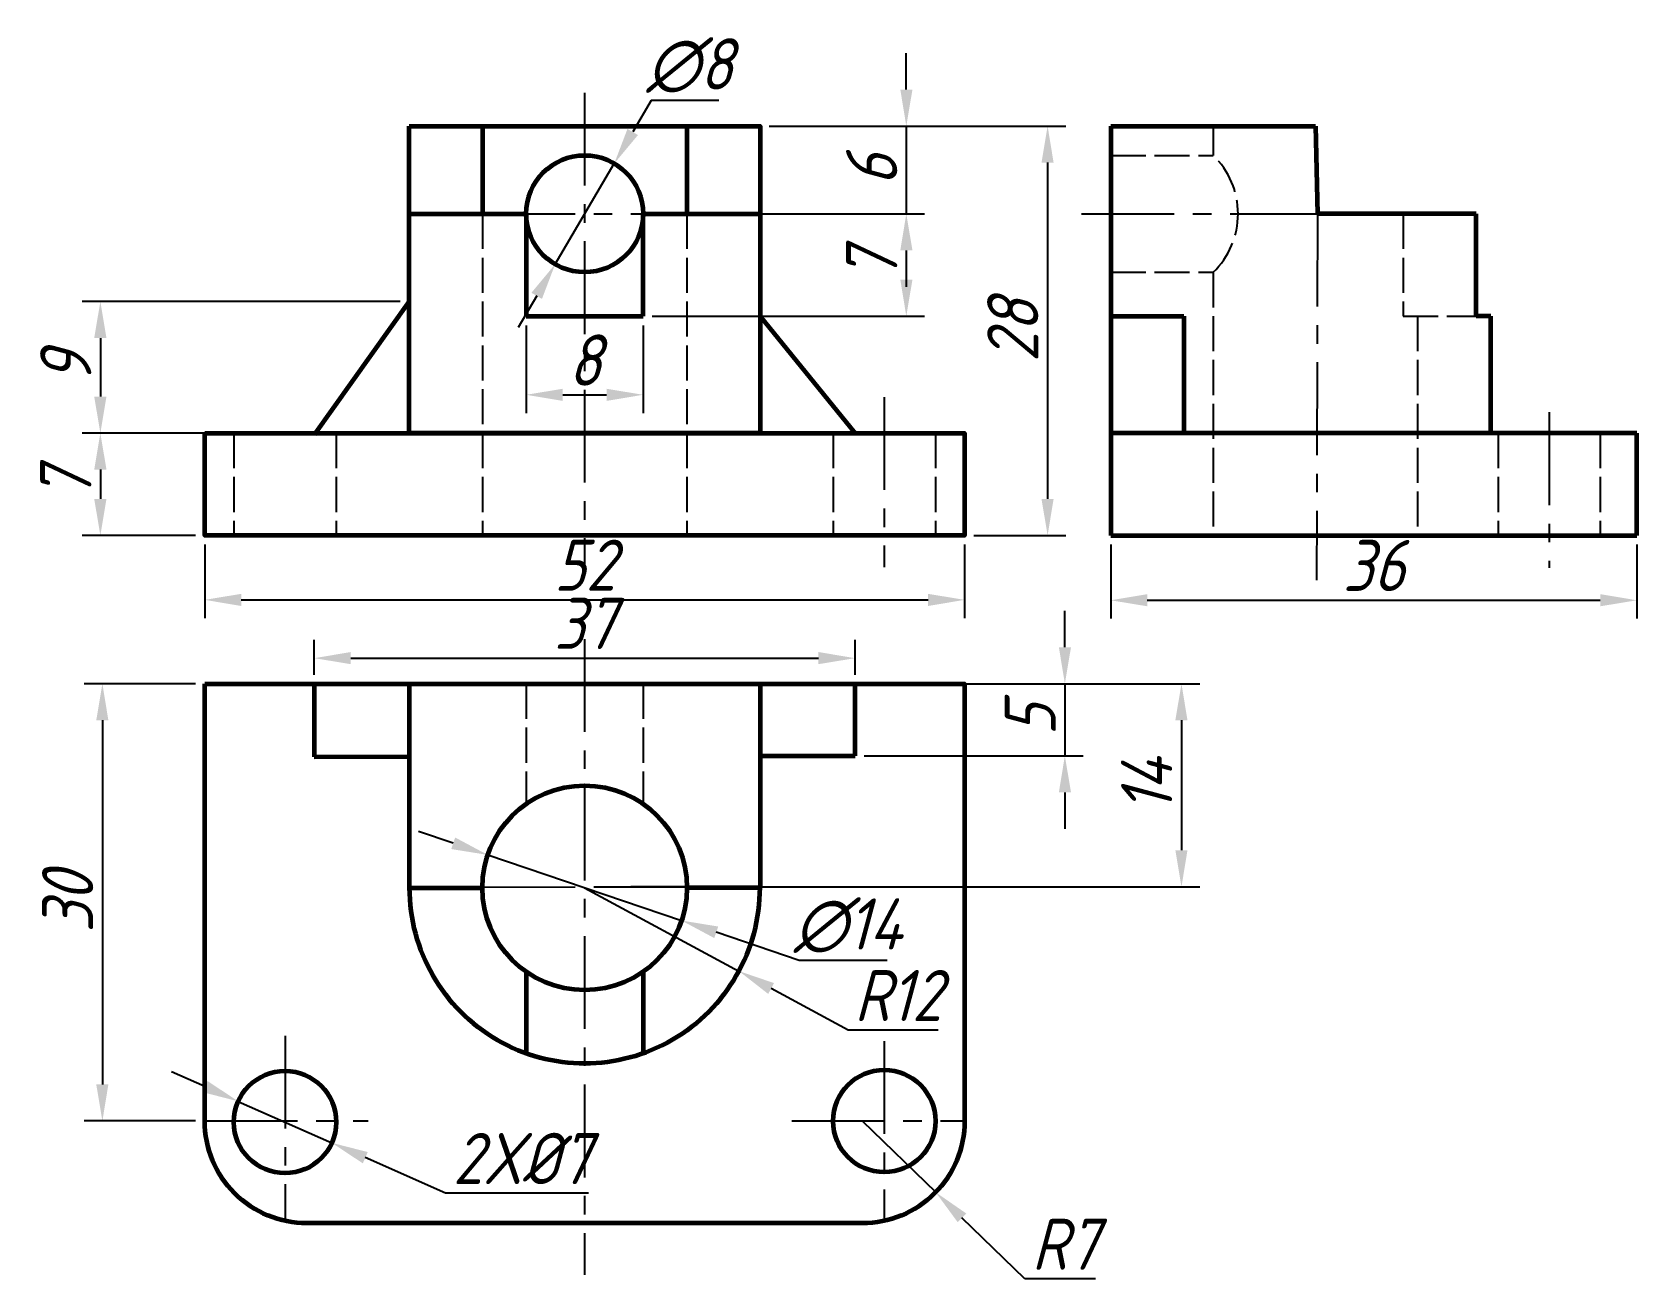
# Model space of a CAD drawing. Header units: millimetres. Extents: x 12 to 122, y 9 to 94.
import ezdxf

# ---------------------------------------------------------------- set-up
doc = ezdxf.new("R2010")
doc.units = ezdxf.units.MM
doc.header["$LTSCALE"] = 0.2
doc.linetypes.add('ACAD_ISO02W100', pattern=[15, 12, -3])
doc.linetypes.add('CENTER', pattern=[50.8, 31.75, -6.35, 6.35, -6.35])
doc.layers.get('0').update_dxf_attribs({"lineweight": 60})
for name, color, linetype in [('图层1', 7, 'Continuous'), ('图层2', 4, 'ACAD_ISO02W100'), ('图层3', 2, 'CENTER')]:
    doc.layers.add(name, color=color, linetype=linetype)
doc.styles.get("Standard").update_dxf_attribs({"font": 'gbeitc.shx', "height": 3.5, "bigfont": 'spec_bar.shx'})
doc.dimstyles.new('ISO-25', dxfattribs={"dimtxt": 2.5, "dimasz": 2.5, "dimexe": 1.25, "dimexo": 0.625, "dimtad": 1, "dimtoh": 1, "dimdec": 0, "dimtxsty": 'Standard', "dimcen": 2.5, "dimadec": 0, "dimazin": 0, "dimtfac": 1, "dimtdec": 0, "dimtmove": 0, "dimatfit": 3, "dimfxl": 1, "dimarcsym": 0})

# ---------------------------------------------------------------- blocks, each defined once
blk = doc.blocks.new('*D14')
at = {"layer": 'Defpoints', "color": 0, "transparency": 16777216}
for p in [(61.91, 88.02), (61.91, 82.02), (71.92, 82.02)]:
    blk.add_point(p, dxfattribs=at)
at = {"layer": '图层1', "color": 0, "lineweight": -2, "transparency": 16777216}
for p, q in [((71.92, 90.52), (71.92, 93.02)), ((62.54, 88.02), (73.17, 88.02)), ((71.92, 88.02), (71.92, 82.02)), ((62.54, 82.02), (73.17, 82.02)), ((71.92, 79.52), (71.92, 77.02))]:
    blk.add_line(p, q, dxfattribs=at)
at = {"layer": '图层1', "color": 0, "transparency": 16777216}
for points in [[(71.51, 90.52), (72.34, 90.52), (71.92, 88.02)], [(71.51, 79.52), (72.34, 79.52), (71.92, 82.02)]]:
    blk.add_solid(points, dxfattribs=at)
at = {"layer": '图层1', "color": 0, "transparency": 16777216, "insert": (69.55, 85.02), "char_height": 3.5, "attachment_point": 5, "rotation": 90}
blk.add_mtext('6', dxfattribs=at)
blk = doc.blocks.new('*D15')
at = {"layer": 'Defpoints', "color": 0, "transparency": 16777216}
for p in [(53.91, 82.02), (53.91, 75.02), (71.92, 75.02)]:
    blk.add_point(p, dxfattribs=at)
at = {"layer": '图层1', "color": 0, "lineweight": -2, "transparency": 16777216}
for p, q in [((54.54, 82.02), (73.17, 82.02)), ((71.92, 79.52), (71.92, 77.52)), ((54.54, 75.02), (73.17, 75.02))]:
    blk.add_line(p, q, dxfattribs=at)
at = {"layer": '图层1', "color": 0, "transparency": 16777216}
for points in [[(71.51, 79.52), (72.34, 79.52), (71.92, 82.02)], [(71.51, 77.52), (72.34, 77.52), (71.92, 75.02)]]:
    blk.add_solid(points, dxfattribs=at)
at = {"layer": '图层1', "color": 0, "transparency": 16777216, "insert": (69.55, 78.52), "char_height": 3.5, "attachment_point": 5, "rotation": 90}
blk.add_mtext('7', dxfattribs=at)
blk = doc.blocks.new('*D16')
at = {"layer": 'Defpoints', "color": 0, "transparency": 16777216}
for p in [(61.91, 88.02), (75.91, 60.02), (81.59, 60.02)]:
    blk.add_point(p, dxfattribs=at)
at = {"layer": '图层1', "color": 0, "lineweight": -2, "transparency": 16777216}
for p, q in [((62.54, 88.02), (82.84, 88.02)), ((81.59, 85.52), (81.59, 62.52)), ((76.54, 60.02), (82.84, 60.02))]:
    blk.add_line(p, q, dxfattribs=at)
at = {"layer": '图层1', "color": 0, "transparency": 16777216}
for points in [[(81.17, 85.52), (82, 85.52), (81.59, 88.02)], [(81.17, 62.52), (82, 62.52), (81.59, 60.02)]]:
    blk.add_solid(points, dxfattribs=at)
at = {"layer": '图层1', "color": 0, "transparency": 16777216, "insert": (79.21, 74.02), "char_height": 3.5, "attachment_point": 5, "rotation": 90}
blk.add_mtext('28', dxfattribs=at)
blk = doc.blocks.new('*D17')
at = {"layer": 'Defpoints', "color": 0, "transparency": 16777216}
for p in [(45.91, 75.02), (53.91, 75.02), (53.91, 69.64)]:
    blk.add_point(p, dxfattribs=at)
at = {"layer": '图层1', "color": 0, "lineweight": -2, "transparency": 16777216}
for p, q in [((45.91, 74.39), (45.91, 68.39)), ((53.91, 74.39), (53.91, 68.39)), ((48.41, 69.64), (51.41, 69.64))]:
    blk.add_line(p, q, dxfattribs=at)
at = {"layer": '图层1', "color": 0, "transparency": 16777216}
for points in [[(48.41, 70.05), (48.41, 69.22), (45.91, 69.64)], [(51.41, 70.05), (51.41, 69.22), (53.91, 69.64)]]:
    blk.add_solid(points, dxfattribs=at)
at = {"layer": '图层1', "color": 0, "transparency": 16777216, "insert": (49.91, 72.01), "char_height": 3.5, "attachment_point": 5}
blk.add_mtext('8', dxfattribs=at)
blk = doc.blocks.new('*D18')
at = {"layer": 'Defpoints', "color": 0, "transparency": 16777216}
for p in [(37.91, 76.02), (16.77, 67.02), (37.91, 67.02)]:
    blk.add_point(p, dxfattribs=at)
at = {"layer": '图层1', "color": 0, "lineweight": -2, "transparency": 16777216}
for p, q in [((37.29, 76.02), (15.52, 76.02)), ((16.77, 73.52), (16.77, 69.52)), ((37.29, 67.02), (15.52, 67.02))]:
    blk.add_line(p, q, dxfattribs=at)
at = {"layer": '图层1', "color": 0, "transparency": 16777216}
for points in [[(16.35, 73.52), (17.19, 73.52), (16.77, 76.02)], [(16.35, 69.52), (17.19, 69.52), (16.77, 67.02)]]:
    blk.add_solid(points, dxfattribs=at)
at = {"layer": '图层1', "color": 0, "transparency": 16777216, "insert": (14.4, 71.52), "char_height": 3.5, "attachment_point": 5, "rotation": 90}
blk.add_mtext('9', dxfattribs=at)
blk = doc.blocks.new('*D19')
at = {"layer": 'Defpoints', "color": 0, "transparency": 16777216}
for p in [(23.91, 67.02), (16.77, 60.02), (23.91, 60.02)]:
    blk.add_point(p, dxfattribs=at)
at = {"layer": '图层1', "color": 0, "lineweight": -2, "transparency": 16777216}
for p, q in [((23.29, 67.02), (15.52, 67.02)), ((16.77, 64.52), (16.77, 62.52)), ((23.29, 60.02), (15.52, 60.02))]:
    blk.add_line(p, q, dxfattribs=at)
at = {"layer": '图层1', "color": 0, "transparency": 16777216}
for points in [[(16.35, 64.52), (17.19, 64.52), (16.77, 67.02)], [(16.35, 62.52), (17.19, 62.52), (16.77, 60.02)]]:
    blk.add_solid(points, dxfattribs=at)
at = {"layer": '图层1', "color": 0, "transparency": 16777216, "insert": (14.4, 63.52), "char_height": 3.5, "attachment_point": 5, "rotation": 90}
blk.add_mtext('7', dxfattribs=at)
blk = doc.blocks.new('*D20')
at = {"layer": 'Defpoints', "color": 0, "transparency": 16777216}
for p in [(23.91, 60.02), (75.91, 60.02), (75.91, 55.61)]:
    blk.add_point(p, dxfattribs=at)
at = {"layer": '图层1', "color": 0, "lineweight": -2, "transparency": 16777216}
for p, q in [((23.91, 59.39), (23.91, 54.36)), ((75.91, 59.39), (75.91, 54.36)), ((26.41, 55.61), (73.41, 55.61))]:
    blk.add_line(p, q, dxfattribs=at)
at = {"layer": '图层1', "color": 0, "transparency": 16777216}
for points in [[(26.41, 56.02), (26.41, 55.19), (23.91, 55.61)], [(73.41, 56.02), (73.41, 55.19), (75.91, 55.61)]]:
    blk.add_solid(points, dxfattribs=at)
at = {"layer": '图层1', "color": 0, "transparency": 16777216, "insert": (49.91, 57.98), "char_height": 3.5, "attachment_point": 5}
blk.add_mtext('52', dxfattribs=at)
blk = doc.blocks.new('*D21')
at = {"layer": 'Defpoints', "color": 0, "transparency": 16777216}
for p in [(68.41, 51.62), (31.41, 49.87), (68.41, 49.87)]:
    blk.add_point(p, dxfattribs=at)
at = {"layer": '图层1', "color": 0, "lineweight": -2, "transparency": 16777216}
for p, q in [((31.41, 50.49), (31.41, 52.87)), ((68.41, 50.49), (68.41, 52.87)), ((33.91, 51.62), (65.91, 51.62))]:
    blk.add_line(p, q, dxfattribs=at)
at = {"layer": '图层1', "color": 0, "transparency": 16777216}
for points in [[(33.91, 52.04), (33.91, 51.21), (31.41, 51.62)], [(65.91, 52.04), (65.91, 51.21), (68.41, 51.62)]]:
    blk.add_solid(points, dxfattribs=at)
at = {"layer": '图层1', "color": 0, "transparency": 16777216, "insert": (49.91, 54), "char_height": 3.5, "attachment_point": 5}
blk.add_mtext('37', dxfattribs=at)
blk = doc.blocks.new('*D22')
at = {"layer": 'Defpoints', "color": 0, "transparency": 16777216}
for p in [(51.94, 85.47), (47.89, 78.57)]:
    blk.add_point(p, dxfattribs=at)
at = {"layer": '图层1', "color": 0, "lineweight": -2, "transparency": 16777216}
for p, q in [((54.46, 89.78), (53.2, 87.62)), ((59.09, 89.78), (54.46, 89.78)), ((47.89, 78.57), (51.94, 85.47)), ((46.63, 76.41), (45.36, 74.25))]:
    blk.add_line(p, q, dxfattribs=at)
at = {"layer": '图层1', "color": 0, "transparency": 16777216}
for points in [[(52.84, 87.83), (53.56, 87.41), (51.94, 85.47)], [(46.27, 76.62), (46.99, 76.2), (47.89, 78.57)]]:
    blk.add_solid(points, dxfattribs=at)
at = {"layer": '图层1', "color": 0, "transparency": 16777216, "insert": (57.09, 92.16), "char_height": 3.5, "attachment_point": 5}
blk.add_mtext('∅8', dxfattribs=at)
blk = doc.blocks.new('*D23')
at = {"layer": 'Defpoints', "color": 0, "transparency": 16777216}
for p in [(85.91, 60.02), (121.91, 60.02), (121.91, 55.58)]:
    blk.add_point(p, dxfattribs=at)
at = {"layer": '图层1', "color": 0, "lineweight": -2, "transparency": 16777216}
for p, q in [((85.91, 59.39), (85.91, 54.33)), ((121.91, 59.39), (121.91, 54.33)), ((88.41, 55.58), (119.41, 55.58))]:
    blk.add_line(p, q, dxfattribs=at)
at = {"layer": '图层1', "color": 0, "transparency": 16777216}
for points in [[(88.41, 56), (88.41, 55.17), (85.91, 55.58)], [(119.41, 56), (119.41, 55.17), (121.91, 55.58)]]:
    blk.add_solid(points, dxfattribs=at)
at = {"layer": '图层1', "color": 0, "transparency": 16777216, "insert": (103.91, 57.96), "char_height": 3.5, "attachment_point": 5}
blk.add_mtext('36', dxfattribs=at)
blk = doc.blocks.new('*D24')
at = {"layer": 'Defpoints', "color": 0, "transparency": 16777216}
for p in [(68.41, 49.87), (68.41, 44.94), (82.77, 44.94)]:
    blk.add_point(p, dxfattribs=at)
at = {"layer": '图层1', "color": 0, "lineweight": -2, "transparency": 16777216}
for p, q in [((82.77, 52.37), (82.77, 54.87)), ((69.04, 49.87), (84.02, 49.87)), ((82.77, 49.87), (82.77, 44.94)), ((69.04, 44.94), (84.02, 44.94)), ((82.77, 42.44), (82.77, 39.94))]:
    blk.add_line(p, q, dxfattribs=at)
at = {"layer": '图层1', "color": 0, "transparency": 16777216}
for points in [[(82.36, 52.37), (83.19, 52.37), (82.77, 49.87)], [(82.36, 42.44), (83.19, 42.44), (82.77, 44.94)]]:
    blk.add_solid(points, dxfattribs=at)
at = {"layer": '图层1', "color": 0, "transparency": 16777216, "insert": (80.4, 47.41), "char_height": 3.5, "attachment_point": 5, "rotation": 90}
blk.add_mtext('5', dxfattribs=at)
blk = doc.blocks.new('*D25')
at = {"layer": 'Defpoints', "color": 0, "transparency": 16777216}
for p in [(49.91, 49.87), (49.91, 35.98), (90.75, 35.98)]:
    blk.add_point(p, dxfattribs=at)
at = {"layer": '图层1', "color": 0, "lineweight": -2, "transparency": 16777216}
for p, q in [((50.54, 49.87), (92, 49.87)), ((90.75, 47.37), (90.75, 38.48)), ((50.54, 35.98), (92, 35.98))]:
    blk.add_line(p, q, dxfattribs=at)
at = {"layer": '图层1', "color": 0, "transparency": 16777216}
for points in [[(90.33, 47.37), (91.16, 47.37), (90.75, 49.87)], [(90.33, 38.48), (91.16, 38.48), (90.75, 35.98)]]:
    blk.add_solid(points, dxfattribs=at)
at = {"layer": '图层1', "color": 0, "transparency": 16777216, "insert": (88.37, 42.92), "char_height": 3.5, "attachment_point": 5, "rotation": 90}
blk.add_mtext('14', dxfattribs=at)
blk = doc.blocks.new('*D26')
at = {"layer": 'Defpoints', "color": 0, "transparency": 16777216}
for p in [(23.91, 49.87), (16.91, 19.96), (23.91, 19.96)]:
    blk.add_point(p, dxfattribs=at)
at = {"layer": '图层1', "color": 0, "lineweight": -2, "transparency": 16777216}
for p, q in [((23.29, 49.87), (15.66, 49.87)), ((16.91, 47.37), (16.91, 22.46)), ((23.29, 19.96), (15.66, 19.96))]:
    blk.add_line(p, q, dxfattribs=at)
at = {"layer": '图层1', "color": 0, "transparency": 16777216}
for points in [[(16.49, 47.37), (17.32, 47.37), (16.91, 49.87)], [(16.49, 22.46), (17.32, 22.46), (16.91, 19.96)]]:
    blk.add_solid(points, dxfattribs=at)
at = {"layer": '图层1', "color": 0, "transparency": 16777216, "insert": (14.53, 34.91), "char_height": 3.5, "attachment_point": 5, "rotation": 90}
blk.add_mtext('30', dxfattribs=at)
blk = doc.blocks.new('*D27')
at = {"layer": 'Defpoints', "color": 0, "transparency": 16777216}
for p in [(43.28, 38.16), (56.54, 33.67)]:
    blk.add_point(p, dxfattribs=at)
at = {"layer": '图层1', "color": 0, "lineweight": -2, "transparency": 16777216}
for p, q in [((40.91, 38.96), (38.55, 39.76)), ((43.28, 38.16), (56.54, 33.67)), ((64.6, 30.94), (58.91, 32.87)), ((70.62, 30.94), (64.6, 30.94))]:
    blk.add_line(p, q, dxfattribs=at)
at = {"layer": '图层1', "color": 0, "transparency": 16777216}
for points in [[(41.05, 39.35), (40.78, 38.56), (43.28, 38.16)], [(59.05, 33.26), (58.78, 32.47), (56.54, 33.67)]]:
    blk.add_solid(points, dxfattribs=at)
at = {"layer": '图层1', "color": 0, "transparency": 16777216, "insert": (67.92, 33.32), "char_height": 3.5, "attachment_point": 5}
blk.add_mtext('∅14', dxfattribs=at)
blk = doc.blocks.new('*D28')
at = {"layer": 'Defpoints', "color": 0, "transparency": 16777216}
for p in [(49.91, 35.91), (60.47, 30.21)]:
    blk.add_point(p, dxfattribs=at)
at = {"layer": '图层1', "color": 0, "lineweight": -2, "transparency": 16777216}
for p, q in [((49.91, 35.91), (60.47, 30.21)), ((67.95, 26.17), (62.67, 29.02)), ((74.1, 26.17), (67.95, 26.17))]:
    blk.add_line(p, q, dxfattribs=at)
at = {"layer": '图层1', "color": 0, "transparency": 16777216}
blk.add_solid([(62.87, 29.39), (62.47, 28.65), (60.47, 30.21)], dxfattribs=at)
at = {"layer": '图层1', "color": 0, "transparency": 16777216, "insert": (71.34, 28.54), "char_height": 3.5, "attachment_point": 5}
blk.add_mtext('R12', dxfattribs=at)
blk = doc.blocks.new('*D30')
at = {"layer": 'Defpoints', "color": 0, "transparency": 16777216}
for p in [(68.91, 19.96), (73.93, 15.08)]:
    blk.add_point(p, dxfattribs=at)
at = {"layer": '图层1', "color": 0, "lineweight": -2, "transparency": 16777216}
for p, q in [((68.91, 19.96), (73.93, 15.08)), ((80.03, 9.15), (75.73, 13.34)), ((84.86, 9.15), (80.03, 9.15))]:
    blk.add_line(p, q, dxfattribs=at)
at = {"layer": '图层1', "color": 0, "transparency": 16777216}
blk.add_solid([(76.02, 13.63), (75.43, 13.04), (73.93, 15.08)], dxfattribs=at)
at = {"layer": '图层1', "color": 0, "transparency": 16777216, "insert": (82.76, 11.53), "char_height": 3.5, "attachment_point": 5}
blk.add_mtext('R7', dxfattribs=at)
blk = doc.blocks.new('*D31')
at = {"layer": 'Defpoints', "color": 0, "transparency": 16777216}
for p in [(26.21, 21.3), (32.61, 18.46)]:
    blk.add_point(p, dxfattribs=at)
at = {"layer": '图层1', "color": 0, "lineweight": -2, "transparency": 16777216}
for p, q in [((23.93, 22.31), (21.64, 23.32)), ((26.21, 21.3), (32.61, 18.46)), ((40.38, 15.01), (34.9, 17.45)), ((50.17, 15.01), (40.38, 15.01))]:
    blk.add_line(p, q, dxfattribs=at)
at = {"layer": '图层1', "color": 0, "transparency": 16777216}
for points in [[(24.1, 22.69), (23.76, 21.93), (26.21, 21.3)], [(35.07, 17.83), (34.73, 17.06), (32.61, 18.46)]]:
    blk.add_solid(points, dxfattribs=at)
at = {"layer": '图层1', "color": 0, "transparency": 16777216, "insert": (45.59, 17.39), "char_height": 3.5, "attachment_point": 5}
blk.add_mtext('2X%%c7', dxfattribs=at)

msp = doc.modelspace()

# ---------------------------------------------------------------- linework, layer by layer
for p, q in [((42.91, 88.02), (42.91, 82.02)), ((56.91, 88.02), (56.91, 82.02)), ((37.91, 82.02), (45.91, 82.02)), ((45.91, 82.02), (45.91, 75.02)), ((53.91, 82.02), (61.91, 82.02)), ((53.91, 75.02), (53.91, 82.02)), ((37.91, 76.02), (31.41, 66.91)), ((45.91, 75.02), (45.91, 75.02)), ((45.91, 75.02), (53.91, 75.02)), ((61.91, 75.02), (61.91, 75.02)), ((61.91, 75.02), (68.41, 67.02)), ((31.41, 66.91), (31.41, 66.91)), ((31.41, 49.87), (31.41, 44.88)), ((37.91, 49.87), (37.91, 35.91)), ((61.91, 49.87), (61.91, 35.91)), ((68.41, 44.94), (68.41, 49.87)), ((31.41, 44.88), (37.91, 44.89)), ((61.91, 44.93), (68.41, 44.94)), ((37.91, 35.91), (42.91, 35.9)), ((56.91, 35.92), (61.91, 35.93)), ((45.91, 30.17), (45.91, 24.6)), ((53.91, 30.17), (53.91, 24.6))]:
    msp.add_line(p, q)
at = {"lineweight": 60}
for p, q in [((85.91, 88.02), (85.91, 60.02)), ((85.91, 88.02), (99.91, 88.02)), ((99.91, 88.02), (100.05, 82.02)), ((100.05, 82.02), (100.05, 82.02)), ((100.05, 82.02), (100.05, 82.02)), ((110.91, 82.02), (100.05, 82.02)), ((110.91, 75.02), (110.91, 82.02)), ((85.91, 75.02), (90.91, 75.02)), ((90.91, 75.02), (90.91, 67.02)), ((111.91, 75.02), (110.91, 75.02)), ((111.91, 67.02), (111.91, 75.02)), ((121.91, 67.02), (85.91, 67.02)), ((121.91, 60.02), (121.91, 67.02)), ((85.91, 60.02), (115.91, 60.02)), ((115.93, 60.02), (121.91, 60.02))]:
    msp.add_line(p, q, dxfattribs=at)
at = {"lineweight": 25}
msp.add_line((85.91, 67.02), (85.91, 67.02), dxfattribs=at)
for points in [[(37.91, 88.02), (61.91, 88.02), (61.91, 67.02), (37.91, 67.02)], [(23.91, 67.02), (75.91, 67.02), (75.91, 60.02), (23.91, 60.02)]]:
    msp.add_lwpolyline(points, close=True)
msp.add_lwpolyline([(23.91, 49.87), (75.91, 49.87), (75.91, 19.96, -0.414214), (68.91, 12.96), (30.91, 12.96, -0.414214), (23.91, 19.96)], format="xyb", close=True)
for centre, radius in [((49.91, 82.02), 4), ((49.91, 35.91), 7), ((29.41, 19.88), 3.5), ((70.41, 19.95), 3.5)]:
    msp.add_circle(centre, radius)
msp.add_arc((49.91, 35.91), 12, 180, 0.098)
at = {"layer": '图层2', "linetype": 'ACAD_ISO02W100'}
for p, q in [((92.91, 88.02), (92.91, 86.02)), ((85.91, 86.02), (92.91, 86.02)), ((42.91, 82.02), (42.91, 60.02)), ((56.91, 82.02), (56.91, 60.02)), ((105.91, 82.02), (105.91, 75.02)), ((85.91, 78.02), (92.91, 78.02)), ((92.91, 78.02), (92.91, 60.02)), ((105.91, 75.02), (111.91, 75.02)), ((106.91, 75.02), (106.91, 60.02)), ((25.91, 67.02), (25.91, 60.02)), ((32.91, 67.02), (32.91, 60.02)), ((66.91, 67.02), (66.91, 60.02)), ((73.91, 67.02), (73.91, 60.02)), ((112.41, 67.02), (112.41, 60.02)), ((119.41, 67.02), (119.41, 60.02)), ((45.91, 49.87), (45.91, 41.66)), ((53.91, 49.87), (53.91, 41.66))]:
    msp.add_line(p, q, dxfattribs=at)
at = {"layer": '图层2', "color": 4}
msp.add_arc((89.07, 82.02), 5.55, 313.8911, 46.1089, dxfattribs=at)
at = {"layer": '图层3'}
for p, q in [((49.91, 90.3), (49.91, 58.07)), ((100.05, 88.02), (100.05, 88.02)), ((42.91, 82.02), (56.91, 82.02)), ((83.91, 82.02), (100.05, 82.02)), ((100.05, 82.02), (100.05, 82.02)), ((70.41, 69.48), (70.41, 57.84)), ((115.91, 68.44), (115.91, 57.8)), ((23.91, 67.02), (37.91, 67.02)), ((100.05, 67.02), (121.91, 67.02)), ((100.05, 60.02), (121.91, 60.02)), ((49.91, 52.93), (49.91, 9.43)), ((42.91, 35.96), (56.91, 36)), ((29.41, 25.79), (29.41, 13.12)), ((70.41, 25.42), (70.41, 13.12)), ((23.91, 19.96), (35.1, 19.96)), ((64.09, 19.96), (75.91, 19.96))]:
    msp.add_line(p, q, dxfattribs=at)
at = {"layer": '图层3', "linetype": 'CENTER'}
msp.add_line((100.05, 82.02), (100, 56.96), dxfattribs=at)

# ---------------------------------------------------------------- dimensions: what is measured, and where the dimension line sits
at = {"layer": '图层1'}
for p1, p2, picture, middle in [((47.89, 78.57), (51.94, 85.47), '*D22', (57.09, 89.78)), ((43.28, 38.16), (56.54, 33.67), '*D27', (67.92, 30.94))]:
    dim = msp.add_diameter_dim_2p(p1=p1, p2=p2, dimstyle='ISO-25', dxfattribs=at)
    dim.commit()
    dim.dimension.update_dxf_attribs({"geometry": picture, "text_midpoint": middle, "dimtype": 163})
for base, p1, p2, picture, middle in [((71.92, 82.02), (61.91, 88.02), (61.91, 82.02), '*D14', (69.55, 85.02)), ((81.59, 60.02), (61.91, 88.02), (75.91, 60.02), '*D16', (79.21, 74.02)), ((71.92, 75.02), (53.91, 82.02), (53.91, 75.02), '*D15', (69.55, 78.52)), ((16.77, 67.02), (37.91, 76.02), (37.91, 67.02), '*D18', (14.4, 71.52)), ((16.77, 60.02), (23.91, 67.02), (23.91, 60.02), '*D19', (14.4, 63.52)), ((82.77, 44.94), (68.41, 49.87), (68.41, 44.94), '*D24', (80.4, 47.41)), ((16.91, 19.96), (23.91, 49.87), (23.91, 19.96), '*D26', (14.53, 34.91)), ((90.75, 35.98), (49.91, 49.87), (49.91, 35.98), '*D25', (88.37, 42.92))]:
    dim = msp.add_linear_dim(base=base, p1=p1, p2=p2, angle=90, dimstyle='ISO-25', dxfattribs=at)
    dim.commit()
    dim.dimension.update_dxf_attribs({"geometry": picture, "text_midpoint": middle})
for base, p1, p2, picture, middle in [((53.91, 69.64), (45.91, 75.02), (53.91, 75.02), '*D17', (49.91, 72.01)), ((75.91, 55.61), (23.91, 60.02), (75.91, 60.02), '*D20', (49.91, 57.98)), ((121.91, 55.58), (85.91, 60.02), (121.91, 60.02), '*D23', (103.91, 57.96)), ((68.41, 51.62), (31.41, 49.87), (68.41, 49.87), '*D21', (49.91, 54))]:
    dim = msp.add_linear_dim(base=base, p1=p1, p2=p2, dimstyle='ISO-25', dxfattribs=at)
    dim.commit()
    dim.dimension.update_dxf_attribs({"geometry": picture, "text_midpoint": middle})
for center, mpoint, picture, middle in [((49.91, 35.91), (60.47, 30.21), '*D28', (71.34, 28.54)), ((68.91, 19.96), (73.93, 15.08), '*D30', (82.76, 11.53))]:
    dim = msp.add_radius_dim(center=center, mpoint=mpoint, dimstyle='ISO-25', dxfattribs=at)
    dim.commit()
    dim.dimension.update_dxf_attribs({"geometry": picture, "text_midpoint": middle})
dim = msp.add_diameter_dim_2p(p1=(26.21, 21.3), p2=(32.61, 18.46), text='2X%%c7', dimstyle='ISO-25', dxfattribs=at)
dim.commit()
dim.dimension.update_dxf_attribs({"geometry": '*D31', "text_midpoint": (45.59, 15.01), "dimtype": 163})

doc.saveas('drawing.dxf')
